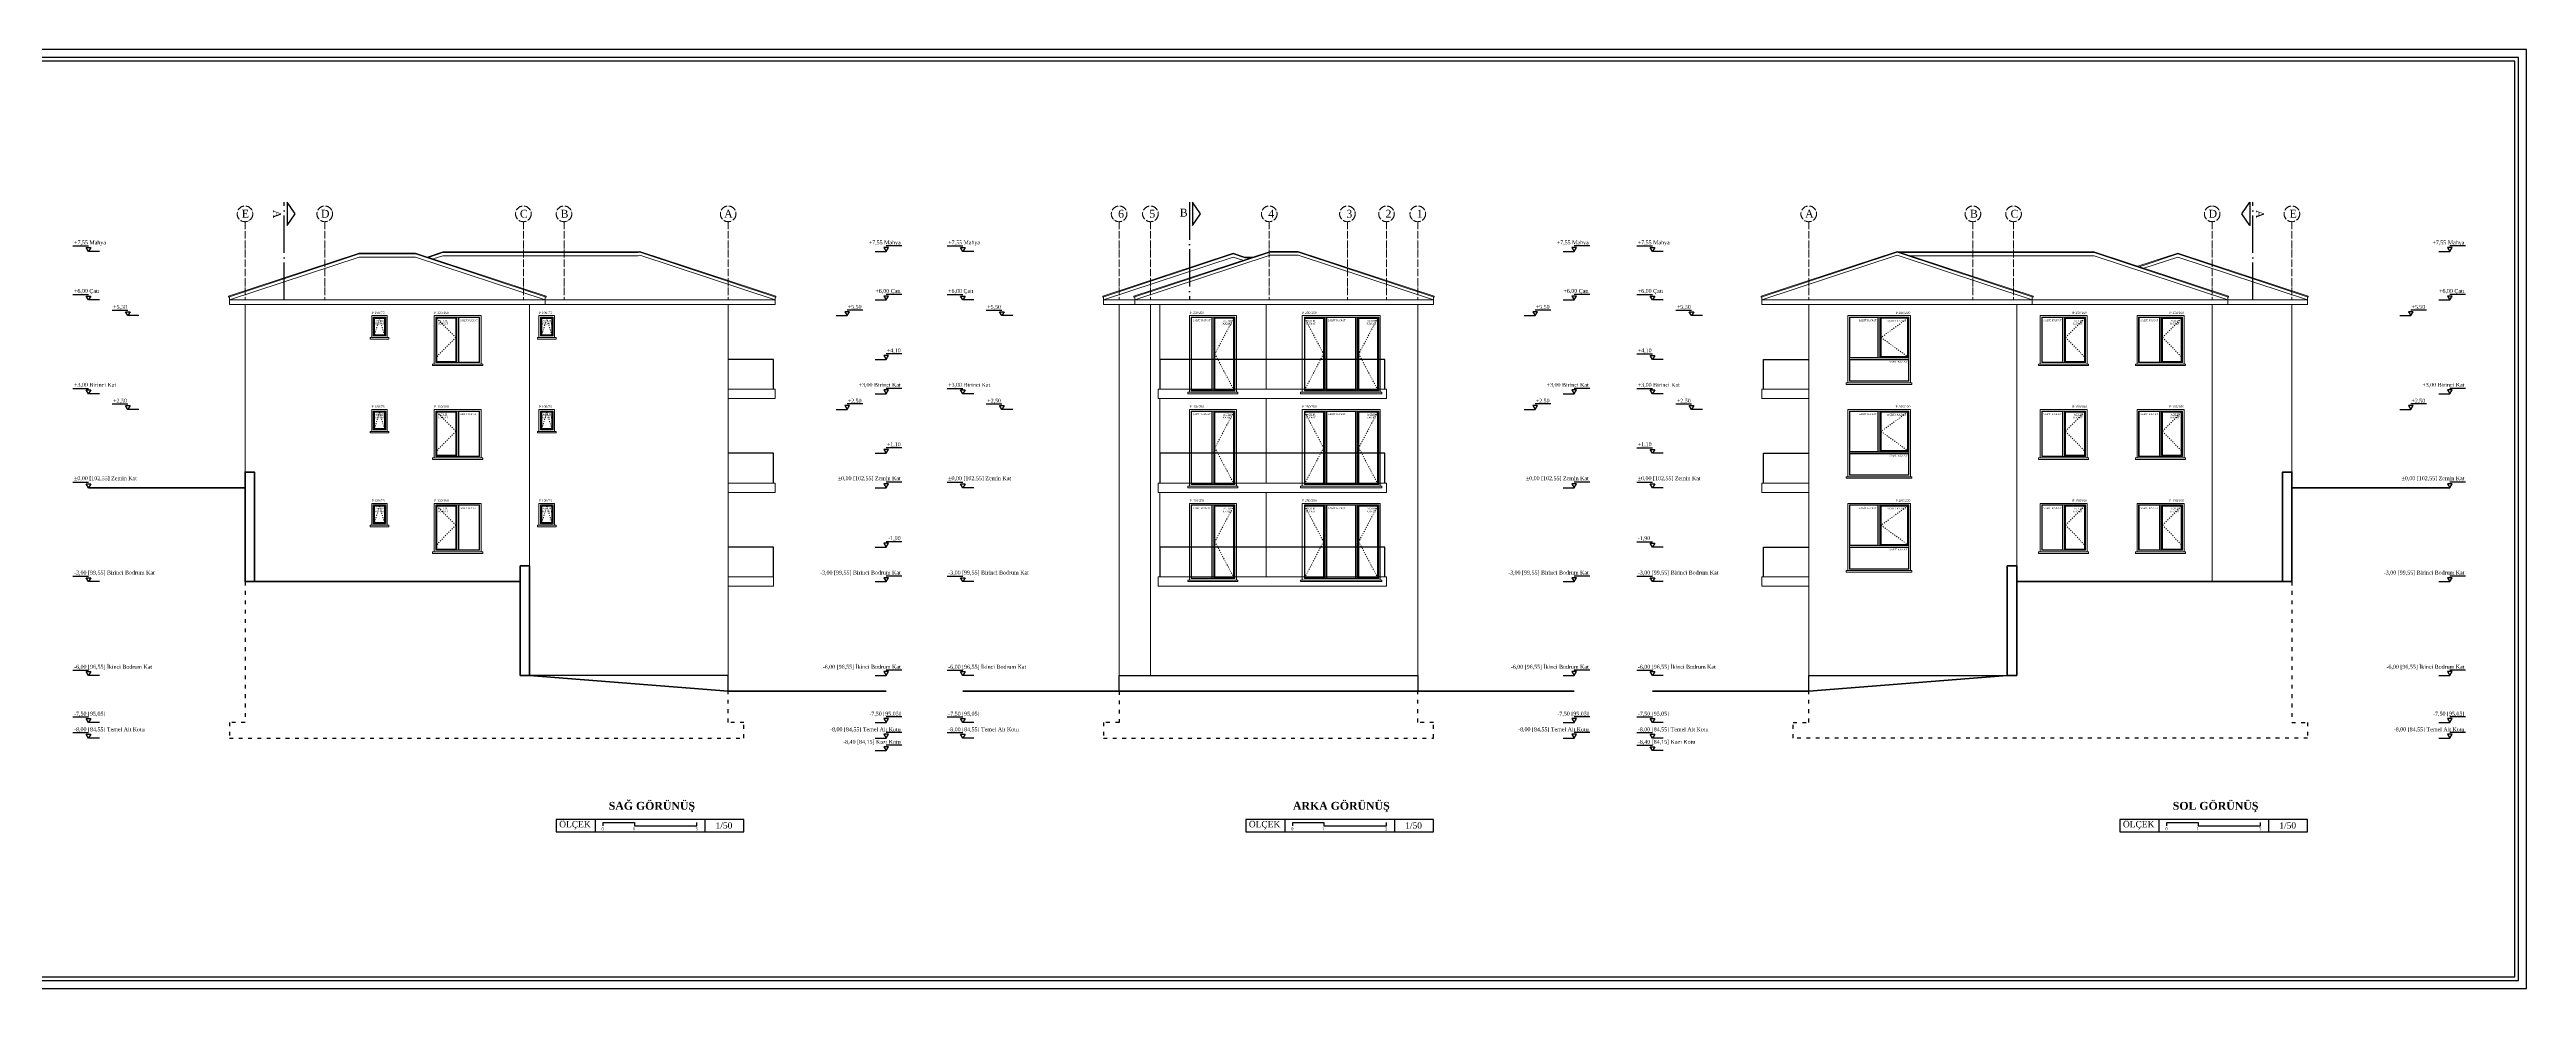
# Model space of a CAD drawing. Header units: metres. Extents: x -5196 to 34307, y 7076 to 19260.
# Drawn here: x 26387 to 34307, y 9174 to 12174 of the extents above; entities that cross this region are included whole.
import ezdxf

# ---------------------------------------------------------------- set-up
doc = ezdxf.new("R2010")
doc.units = ezdxf.units.M
for name, pattern in [('ACAD_ISO03', [30, 12, -18]), ('ACAD_ISO03W100', [30, 12, -18]), ('ACAD_ISO04W100', [30, 24, -3, 0, -3]), ('DUZ', [0])]:
    doc.linetypes.add(name, pattern=pattern)
doc.layers.add('YLZ-AKS', color=7, linetype='ACAD_ISO04W100', lineweight=5, true_color=0x2e2f36)
doc.layers.add('YLZ-GÖRÜNÜŞ -arkada kalanlar-', color=7, linetype='Continuous', lineweight=0, true_color=0xb1b09f)
for name, color, linetype, lineweight in [('YLZ-ALAN HESABI', 41, 'Continuous', 35), ('YLZ-DUVAR', 151, 'Continuous', 20), ('YLZ-PARSEL', 65, 'Continuous', 50), ('YLZ-PENCERE GÖRÜNÜŞ', 137, 'Continuous', 9), ('YLZ-ÇATI', 241, 'Continuous', 13), ('YLZ-ÖLÇÜ', 251, 'Continuous', 5)]:
    doc.layers.add(name, color=color, linetype=linetype, lineweight=lineweight)
for name, color, linetype in [('YLZ-BETON-KESİT', 150, 'Continuous'), ('YLZ-İSTİNAT', 201, 'Continuous'), ('YLZ-Kesit Çizgisi', 10, 'Continuous'), ('YLZ-KOLON KİRİŞ KESİT', 240, 'Continuous'), ('YLZ-KORKULUK', 161, 'DUZ'), ('YLZ-PAFTA', 165, 'Continuous'), ('YLZ-YAZI', 113, 'Continuous')]:
    doc.layers.add(name, color=color, linetype=linetype)
doc.styles.add('ARIAL', font='times.ttf')

# ---------------------------------------------------------------- blocks, each defined once
blk = doc.blocks.new('P 150 3')
at = {"layer": 'YLZ-GÖRÜNÜŞ -arkada kalanlar-'}
for points in [[(501204.9, 4510549), (501144.9, 4510549), (501144.9, 4510686.5), (501204.9, 4510686.5)], [(501214.9, 4510546.5), (501279.9, 4510546.5), (501279.9, 4510689), (501214.9, 4510689)]]:
    blk.add_lwpolyline(points, close=True, dxfattribs=at)
at = {"layer": 'YLZ-GÖRÜNÜŞ -arkada kalanlar-', "linetype": 'ACAD_ISO03W100', "ltscale": 0.25}
blk.add_lwpolyline([(501144.9, 4510686.5), (501204.9, 4510625.3), (501144.9, 4510564)], dxfattribs=at)
at = {"layer": 'YLZ-PENCERE GÖRÜNÜŞ'}
for p, q in [((501208.6, 4510690.3), (501208.6, 4510545.3)), ((501213.6, 4510690.3), (501213.6, 4510545.3))]:
    blk.add_line(p, q, dxfattribs=at)
for points in [[(501136.1, 4510540.3), (501286.1, 4510540.3), (501286.1, 4510695.3), (501136.1, 4510695.3)], [(501141.1, 4510545.3), (501281.1, 4510545.3), (501281.1, 4510690.3), (501141.1, 4510690.3)], [(501206.1, 4510547.8), (501143.6, 4510547.8), (501143.6, 4510687.8), (501206.1, 4510687.8)], [(501131.1, 4510535.3), (501291.1, 4510535.3), (501291.1, 4510540.3), (501131.1, 4510540.3)]]:
    blk.add_lwpolyline(points, close=True, dxfattribs=at)
at = {"layer": 'YLZ-YAZI', "attachment_point": 1, "style": 'ARIAL'}
for s, insert, char_height in [('P 150/160', (501136.1, 4510708.1), 7.5), ('AÇILIR \\PKANAT', (501149.9, 4510681.5), 5.62), ('SABİT KANAT', (501218.6, 4510682.8), 5.625)]:
    blk.add_mtext_dynamic_manual_height_columns(s, width=206.582, gutter_width=7.5, heights=[0], dxfattribs=dict(at, insert=insert, char_height=char_height))
blk = doc.blocks.new('P 50 1')
at = {"layer": 'YLZ-GÖRÜNÜŞ -arkada kalanlar-'}
blk.add_lwpolyline([(23362.5, 8635.6), (23330, 8635.6), (23330, 8688.1), (23362.5, 8688.1)], close=True, dxfattribs=at)
at = {"layer": 'YLZ-GÖRÜNÜŞ -arkada kalanlar-', "linetype": 'ACAD_ISO03W100', "ltscale": 0.25}
blk.add_lwpolyline([(23330, 8635.6), (23346.3, 8688.1), (23362.5, 8635.6)], dxfattribs=at)
at = {"layer": 'YLZ-PENCERE GÖRÜNÜŞ'}
for points in [[(23321.3, 8626.9), (23371.3, 8626.9), (23371.3, 8696.9), (23321.3, 8696.9)], [(23326.3, 8631.9), (23366.3, 8631.9), (23366.3, 8691.9), (23326.3, 8691.9)], [(23363.8, 8634.4), (23328.8, 8634.4), (23328.8, 8689.4), (23363.8, 8689.4)], [(23316.3, 8621.9), (23376.3, 8621.9), (23376.3, 8626.9), (23316.3, 8626.9)]]:
    blk.add_lwpolyline(points, close=True, dxfattribs=at)
at = {"layer": 'YLZ-YAZI', "attachment_point": 1, "style": 'ARIAL'}
for s, insert, char_height in [('P 100/75', (23321.3, 8709.7), 7.5), ('AÇILIR \\PKANAT', (23332.5, 8683.1), 5.62)]:
    blk.add_mtext_dynamic_manual_height_columns(s, width=206.582, gutter_width=7.5, heights=[0], dxfattribs=dict(at, insert=insert, char_height=char_height))
blk = doc.blocks.new('P 150 2')
at = {"layer": 'YLZ-GÖRÜNÜŞ -arkada kalanlar-'}
for points in [[(502863.9, 4511228.5), (502798.9, 4511228.5), (502798.9, 4511461), (502863.9, 4511461)], [(502873.9, 4511231), (502933.9, 4511231), (502933.9, 4511458.5), (502873.9, 4511458.5)]]:
    blk.add_lwpolyline(points, close=True, dxfattribs=at)
at = {"layer": 'YLZ-GÖRÜNÜŞ -arkada kalanlar-', "linetype": 'ACAD_ISO03W100', "ltscale": 0.25}
blk.add_lwpolyline([(502933.9, 4511458.5), (502873.9, 4511344.7), (502933.9, 4511231)], dxfattribs=at)
at = {"layer": 'YLZ-PENCERE GÖRÜNÜŞ'}
for p, q in [((502865.2, 4511462.2), (502865.2, 4511227.2)), ((502870.2, 4511462.2), (502870.2, 4511227.2))]:
    blk.add_line(p, q, dxfattribs=at)
for points in [[(502942.7, 4511222.2), (502792.7, 4511222.2), (502792.7, 4511467.2), (502942.7, 4511467.2)], [(502937.7, 4511227.2), (502797.7, 4511227.2), (502797.7, 4511462.2), (502937.7, 4511462.2)], [(502872.7, 4511229.7), (502935.2, 4511229.7), (502935.2, 4511459.7), (502872.7, 4511459.7)], [(502947.7, 4511217.2), (502787.7, 4511217.2), (502787.7, 4511222.2), (502947.7, 4511222.2)]]:
    blk.add_lwpolyline(points, close=True, dxfattribs=at)
at = {"layer": 'YLZ-YAZI', "style": 'ARIAL'}
for s, insert, char_height, attachment_point in [('P 150/250', (502792.7, 4511480), 7.5, 1), ('SABİT KANAT', (502860.2, 4511454.7), 5.625, 3), ('AÇILIR \\PKANAT', (502928.9, 4511453.5), 5.62, 3)]:
    blk.add_mtext_dynamic_manual_height_columns(s, width=206.582, gutter_width=7.5, heights=[0], dxfattribs=dict(at, insert=insert, char_height=char_height, attachment_point=attachment_point))
blk = doc.blocks.new('P 250 1')
at = {"layer": 'YLZ-GÖRÜNÜŞ -arkada kalanlar-'}
for points in [[(25936.9, 9460.6), (25876.9, 9460.6), (25876.9, 9688.1), (25936.9, 9688.1)], [(26039.4, 9458.1), (25946.9, 9458.1), (25946.9, 9690.6), (26039.4, 9690.6)], [(26049.4, 9460.6), (26109.4, 9460.6), (26109.4, 9688.1), (26049.4, 9688.1)]]:
    blk.add_lwpolyline(points, close=True, dxfattribs=at)
at = {"layer": 'YLZ-GÖRÜNÜŞ -arkada kalanlar-', "linetype": 'ACAD_ISO03W100', "ltscale": 0.25}
for points in [[(25876.9, 9688.1), (25936.9, 9574.4), (25876.9, 9460.6)], [(26109.4, 9688.1), (26049.4, 9574.4), (26109.4, 9460.6)]]:
    blk.add_lwpolyline(points, dxfattribs=at)
at = {"layer": 'YLZ-PENCERE GÖRÜNÜŞ'}
for p, q in [((25940.7, 9691.9), (25940.7, 9456.9)), ((25945.7, 9691.9), (25945.7, 9456.9)), ((26040.7, 9691.9), (26040.7, 9456.9)), ((26045.7, 9691.9), (26045.7, 9456.9))]:
    blk.add_line(p, q, dxfattribs=at)
for points in [[(26118.2, 9451.9), (25868.2, 9451.9), (25868.2, 9696.9), (26118.2, 9696.9)], [(26113.2, 9456.9), (25875.7, 9456.9), (25875.7, 9691.9), (26113.2, 9691.9)], [(25938.2, 9459.4), (25875.7, 9459.4), (25875.7, 9689.4), (25938.2, 9689.4)], [(26048.2, 9459.4), (26110.7, 9459.4), (26110.7, 9689.4), (26048.2, 9689.4)], [(26123.2, 9446.9), (25863.2, 9446.9), (25863.2, 9451.9), (26123.2, 9451.9)]]:
    blk.add_lwpolyline(points, close=True, dxfattribs=at)
at = {"layer": 'YLZ-YAZI', "style": 'ARIAL'}
for s, insert, char_height, attachment_point in [('P 250/250', (25868.2, 9709.7), 7.5, 1), ('AÇILIR \\PKANAT', (25881.9, 9683.1), 5.62, 1), ('SABİT KANAT', (25950.7, 9684.4), 5.625, 1), ('AÇILIR \\PKANAT', (26104.4, 9683.1), 5.62, 3)]:
    blk.add_mtext_dynamic_manual_height_columns(s, width=206.582, gutter_width=7.5, heights=[0], dxfattribs=dict(at, insert=insert, char_height=char_height, attachment_point=attachment_point))
blk = doc.blocks.new('P 200 2')
at = {"layer": 'YLZ-GÖRÜNÜŞ -arkada kalanlar-'}
for points in [[(501621.4, 4510561.5), (501531.4, 4510561.5), (501531.4, 4510689), (501621.4, 4510689)], [(501631.4, 4510564), (501716.4, 4510564), (501716.4, 4510686.5), (501631.4, 4510686.5)], [(501718.9, 4510486.5), (501531.4, 4510486.5), (501531.4, 4510554), (501718.9, 4510554)]]:
    blk.add_lwpolyline(points, close=True, dxfattribs=at)
at = {"layer": 'YLZ-GÖRÜNÜŞ -arkada kalanlar-', "linetype": 'ACAD_ISO03W100', "ltscale": 0.25}
blk.add_lwpolyline([(501716.4, 4510686.5), (501631.4, 4510625.3), (501716.4, 4510564)], dxfattribs=at)
at = {"layer": 'YLZ-PENCERE GÖRÜNÜŞ'}
for p, q in [((501622.6, 4510690.3), (501622.6, 4510560.3)), ((501627.6, 4510690.3), (501627.6, 4510560.3)), ((501530.1, 4510560.3), (501720.1, 4510560.3)), ((501530.1, 4510555.3), (501720.1, 4510555.3))]:
    blk.add_line(p, q, dxfattribs=at)
for points in [[(501725.1, 4510480.3), (501525.1, 4510480.3), (501525.1, 4510695.3), (501725.1, 4510695.3)], [(501720.1, 4510485.3), (501530.1, 4510485.3), (501530.1, 4510690.3), (501720.1, 4510690.3)], [(501630.1, 4510562.8), (501717.6, 4510562.8), (501717.6, 4510687.8), (501630.1, 4510687.8)], [(501730.1, 4510475.3), (501520.1, 4510475.3), (501520.1, 4510480.3), (501730.1, 4510480.3)]]:
    blk.add_lwpolyline(points, close=True, dxfattribs=at)
at = {"layer": 'YLZ-YAZI', "attachment_point": 3, "style": 'ARIAL'}
for s, insert, char_height in [('SABİT KANAT', (501617.6, 4510682.8), 5.625), ('AÇILIR KANAT', (501711.4, 4510681.5), 5.625), ('P 200/220', (501725.1, 4510708.1), 7.5), ('SABİT KANAT', (501715.1, 4510550.3), 5.625)]:
    blk.add_mtext_dynamic_manual_height_columns(s, width=206.582, gutter_width=7.5, heights=[0], dxfattribs=dict(at, insert=insert, char_height=char_height))
blk = doc.blocks.new('P 150 4')
at = {"layer": 'YLZ-GÖRÜNÜŞ -arkada kalanlar-'}
for points in [[(28291.5, 8548.1), (28226.5, 8548.1), (28226.5, 8690.6), (28291.5, 8690.6)], [(28301.5, 8550.6), (28361.5, 8550.6), (28361.5, 8688.1), (28301.5, 8688.1)]]:
    blk.add_lwpolyline(points, close=True, dxfattribs=at)
at = {"layer": 'YLZ-GÖRÜNÜŞ -arkada kalanlar-', "linetype": 'ACAD_ISO03W100', "ltscale": 0.25}
blk.add_lwpolyline([(28361.5, 8688.1), (28301.5, 8626.9), (28361.5, 8565.6)], dxfattribs=at)
at = {"layer": 'YLZ-PENCERE GÖRÜNÜŞ'}
for p, q in [((28292.7, 8691.9), (28292.7, 8546.9)), ((28297.7, 8691.9), (28297.7, 8546.9))]:
    blk.add_line(p, q, dxfattribs=at)
for points in [[(28370.2, 8541.9), (28220.2, 8541.9), (28220.2, 8696.9), (28370.2, 8696.9)], [(28365.2, 8546.9), (28225.2, 8546.9), (28225.2, 8691.9), (28365.2, 8691.9)], [(28300.2, 8549.4), (28362.7, 8549.4), (28362.7, 8689.4), (28300.2, 8689.4)], [(28375.2, 8536.9), (28215.2, 8536.9), (28215.2, 8541.9), (28375.2, 8541.9)]]:
    blk.add_lwpolyline(points, close=True, dxfattribs=at)
at = {"layer": 'YLZ-YAZI', "attachment_point": 3, "style": 'ARIAL'}
for s, insert, char_height in [('SABİT KANAT', (28287.7, 8684.4), 5.625), ('P 150/160', (28370.2, 8709.7), 7.5), ('AÇILIR \\PKANAT', (28356.5, 8683.1), 5.62)]:
    blk.add_mtext_dynamic_manual_height_columns(s, width=206.582, gutter_width=7.5, heights=[0], dxfattribs=dict(at, insert=insert, char_height=char_height))
blk = doc.blocks.new('Kot 3')
at = {"layer": 'YLZ-YAZI'}
for p, q in [((24257.1, 14546.3), (24307.1, 14546.3)), ((26312.1, 14546.3), (26262.1, 14546.3)), ((24257.1, 14391.3), (24307.1, 14391.3)), ((24382.1, 14341.3), (24432.1, 14341.3)), ((26187.1, 14341.3), (26137.1, 14341.3)), ((26312.1, 14391.3), (26262.1, 14391.3)), ((24257.1, 14091.3), (24307.1, 14091.3)), ((24382.1, 14041.3), (24432.1, 14041.3)), ((26187.1, 14041.3), (26137.1, 14041.3)), ((26312.1, 14091.3), (26262.1, 14091.3)), ((24257.1, 13791.3), (24307.1, 13791.3)), ((26312.1, 13791.3), (26262.1, 13791.3)), ((24257.1, 13491.3), (24307.1, 13491.3)), ((26312.1, 13491.3), (26262.1, 13491.3)), ((24257.1, 13191.3), (24307.1, 13191.3)), ((26312.1, 13191.3), (26262.1, 13191.3)), ((24257.1, 13041.3), (24307.1, 13041.3)), ((24257.1, 12991.3), (24307.1, 12991.3)), ((26312.1, 13041.3), (26262.1, 13041.3)), ((26312.1, 12991.3), (26262.1, 12991.3))]:
    blk.add_line(p, q, dxfattribs=at)
for points in [[(24342.1, 14528.8), (24307.1, 14528.8), (24299.6, 14541.3), (24314.6, 14541.3), (24307.1, 14528.8)], [(26227.1, 14528.8), (26262.1, 14528.8), (26269.6, 14541.3), (26254.6, 14541.3), (26262.1, 14528.8)], [(24342.1, 14373.8), (24307.1, 14373.8), (24299.6, 14386.3), (24314.6, 14386.3), (24307.1, 14373.8)], [(24467.1, 14323.8), (24432.1, 14323.8), (24424.6, 14336.3), (24439.6, 14336.3), (24432.1, 14323.8)], [(26102.1, 14323.8), (26137.1, 14323.8), (26144.6, 14336.3), (26129.6, 14336.3), (26137.1, 14323.8)], [(26227.1, 14373.8), (26262.1, 14373.8), (26269.6, 14386.3), (26254.6, 14386.3), (26262.1, 14373.8)], [(24342.1, 14073.8), (24307.1, 14073.8), (24299.6, 14086.3), (24314.6, 14086.3), (24307.1, 14073.8)], [(24467.1, 14023.8), (24432.1, 14023.8), (24424.6, 14036.3), (24439.6, 14036.3), (24432.1, 14023.8)], [(26102.1, 14023.8), (26137.1, 14023.8), (26144.6, 14036.3), (26129.6, 14036.3), (26137.1, 14023.8)], [(26227.1, 14073.8), (26262.1, 14073.8), (26269.6, 14086.3), (26254.6, 14086.3), (26262.1, 14073.8)], [(24342.1, 13773.8), (24307.1, 13773.8), (24299.6, 13786.3), (24314.6, 13786.3), (24307.1, 13773.8)], [(26227.1, 13773.8), (26262.1, 13773.8), (26269.6, 13786.3), (26254.6, 13786.3), (26262.1, 13773.8)], [(24342.1, 13473.8), (24307.1, 13473.8), (24299.6, 13486.3), (24314.6, 13486.3), (24307.1, 13473.8)], [(26227.1, 13473.8), (26262.1, 13473.8), (26269.6, 13486.3), (26254.6, 13486.3), (26262.1, 13473.8)], [(24342.1, 13173.8), (24307.1, 13173.8), (24299.6, 13186.3), (24314.6, 13186.3), (24307.1, 13173.8)], [(26227.1, 13173.8), (26262.1, 13173.8), (26269.6, 13186.3), (26254.6, 13186.3), (26262.1, 13173.8)], [(24342.1, 13023.8), (24307.1, 13023.8), (24299.6, 13036.3), (24314.6, 13036.3), (24307.1, 13023.8)], [(26227.1, 13023.8), (26262.1, 13023.8), (26269.6, 13036.3), (26254.6, 13036.3), (26262.1, 13023.8)], [(24342.1, 12973.8), (24307.1, 12973.8), (24299.6, 12986.3), (24314.6, 12986.3), (24307.1, 12973.8)], [(26227.1, 12973.8), (26262.1, 12973.8), (26269.6, 12986.3), (26254.6, 12986.3), (26262.1, 12973.8)]]:
    blk.add_lwpolyline(points, dxfattribs=at)
at = {"layer": 'YLZ-YAZI', "char_height": 12.5, "style": 'ARIAL'}
for s, width, heights, insert, attachment_point in [('+7,55 Mahya', 358.477, [93.8], (24260.6, 14563.8), 1), ('+7,55 Mahya', 358.477, [93.8], (26308.6, 14563.8), 3), ('+6,00 Çatı', 358.477, [93.8], (24260.6, 14408.8), 1), ('+5,50', 344.303, [0], (24385.6, 14357.9), 1), ('+5,50', 344.303, [0], (26183.6, 14357.9), 3), ('+6,00 Çatı', 358.477, [93.8], (26308.6, 14408.8), 3), ('+3,00 Birinci Kat', 358.477, [93.8], (24260.6, 14108.8), 1), ('+3,00 Birinci Kat', 358.477, [93.8], (26308.6, 14108.8), 3), ('+2,50', 344.303, [0], (24385.6, 14057.9), 1), ('+2,50', 344.303, [0], (26183.6, 14057.9), 3), ('±0,00 [102,55] Zemin Kat', 344.303, [0], (24260.6, 13810.3), 1), ('±0,00 [102,55] Zemin Kat', 344.303, [0], (26308.6, 13810.3), 3), ('-3,00 [99,55] Birinci Bodrum Kat', 358.477, [93.8], (24260.6, 13508.8), 1), ('-3,00 [99,55] Birinci Bodrum Kat', 358.477, [93.8], (26308.6, 13508.8), 3), ('-6,00 [96,55] İkinci Bodrum Kat', 344.303, [0], (24260.6, 13207.9), 1), ('-6,00 [96,55] İkinci Bodrum Kat', 344.303, [0], (26308.6, 13207.9), 3), ('-7,50 [95,05]', 344.303, [0], (24260.6, 13057.9), 1), ('-8,00 [84,55] Temel Alt Kotu', 344.303, [0], (24260.6, 13007.9), 1), ('-8,00 [84,55] Temel Alt Kotu', 344.303, [0], (26308.6, 13007.9), 3), ('-7,50 [95,05]', 344.303, [0], (26308.6, 13057.9), 3)]:
    blk.add_mtext_dynamic_manual_height_columns(s, width=width, gutter_width=12.5, heights=heights, dxfattribs=dict(at, insert=insert, attachment_point=attachment_point))
blk = doc.blocks.new('Kot 4')
at = {"layer": 'YLZ-YAZI'}
for p, q in [((26462.1, 14546.3), (26512.1, 14546.3)), ((29112.1, 14546.3), (29062.1, 14546.3)), ((26462.1, 14391.3), (26512.1, 14391.3)), ((26587.1, 14341.3), (26637.1, 14341.3)), ((28987.1, 14341.3), (28937.1, 14341.3)), ((29112.1, 14391.3), (29062.1, 14391.3)), ((29112.1, 14201.3), (29062.1, 14201.3)), ((26462.1, 14091.3), (26512.1, 14091.3)), ((26587.1, 14041.3), (26637.1, 14041.3)), ((28987.1, 14041.3), (28937.1, 14041.3)), ((29112.1, 14091.3), (29062.1, 14091.3)), ((29112.1, 13901.3), (29062.1, 13901.3)), ((26462.1, 13791.3), (26512.1, 13791.3)), ((29112.1, 13791.3), (29062.1, 13791.3)), ((29112.1, 13601.3), (29062.1, 13601.3)), ((26462.1, 13491.3), (26512.1, 13491.3)), ((29112.1, 13491.3), (29062.1, 13491.3)), ((26462.1, 13191.3), (26512.1, 13191.3)), ((29112.1, 13191.3), (29062.1, 13191.3)), ((26462.1, 13041.3), (26512.1, 13041.3)), ((26462.1, 12991.3), (26512.1, 12991.3)), ((29112.1, 13041.3), (29062.1, 13041.3)), ((29112.1, 12991.3), (29062.1, 12991.3)), ((29112.1, 12951.3), (29062.1, 12951.3))]:
    blk.add_line(p, q, dxfattribs=at)
for points in [[(26547.1, 14528.8), (26512.1, 14528.8), (26504.6, 14541.3), (26519.6, 14541.3), (26512.1, 14528.8)], [(29027.1, 14528.8), (29062.1, 14528.8), (29069.6, 14541.3), (29054.6, 14541.3), (29062.1, 14528.8)], [(26547.1, 14373.8), (26512.1, 14373.8), (26504.6, 14386.3), (26519.6, 14386.3), (26512.1, 14373.8)], [(26672.1, 14323.8), (26637.1, 14323.8), (26629.6, 14336.3), (26644.6, 14336.3), (26637.1, 14323.8)], [(28902.1, 14323.8), (28937.1, 14323.8), (28944.6, 14336.3), (28929.6, 14336.3), (28937.1, 14323.8)], [(29027.1, 14373.8), (29062.1, 14373.8), (29069.6, 14386.3), (29054.6, 14386.3), (29062.1, 14373.8)], [(29027.1, 14183.8), (29062.1, 14183.8), (29069.6, 14196.3), (29054.6, 14196.3), (29062.1, 14183.8)], [(26547.1, 14073.8), (26512.1, 14073.8), (26504.6, 14086.3), (26519.6, 14086.3), (26512.1, 14073.8)], [(26672.1, 14023.8), (26637.1, 14023.8), (26629.6, 14036.3), (26644.6, 14036.3), (26637.1, 14023.8)], [(28902.1, 14023.8), (28937.1, 14023.8), (28944.6, 14036.3), (28929.6, 14036.3), (28937.1, 14023.8)], [(29027.1, 14073.8), (29062.1, 14073.8), (29069.6, 14086.3), (29054.6, 14086.3), (29062.1, 14073.8)], [(29027.1, 13883.8), (29062.1, 13883.8), (29069.6, 13896.3), (29054.6, 13896.3), (29062.1, 13883.8)], [(26547.1, 13773.8), (26512.1, 13773.8), (26504.6, 13786.3), (26519.6, 13786.3), (26512.1, 13773.8)], [(29027.1, 13773.8), (29062.1, 13773.8), (29069.6, 13786.3), (29054.6, 13786.3), (29062.1, 13773.8)], [(29027.1, 13583.8), (29062.1, 13583.8), (29069.6, 13596.3), (29054.6, 13596.3), (29062.1, 13583.8)], [(26547.1, 13473.8), (26512.1, 13473.8), (26504.6, 13486.3), (26519.6, 13486.3), (26512.1, 13473.8)], [(29027.1, 13473.8), (29062.1, 13473.8), (29069.6, 13486.3), (29054.6, 13486.3), (29062.1, 13473.8)], [(26547.1, 13173.8), (26512.1, 13173.8), (26504.6, 13186.3), (26519.6, 13186.3), (26512.1, 13173.8)], [(29027.1, 13173.8), (29062.1, 13173.8), (29069.6, 13186.3), (29054.6, 13186.3), (29062.1, 13173.8)], [(26547.1, 13023.8), (26512.1, 13023.8), (26504.6, 13036.3), (26519.6, 13036.3), (26512.1, 13023.8)], [(29027.1, 13023.8), (29062.1, 13023.8), (29069.6, 13036.3), (29054.6, 13036.3), (29062.1, 13023.8)], [(26547.1, 12973.8), (26512.1, 12973.8), (26504.6, 12986.3), (26519.6, 12986.3), (26512.1, 12973.8)], [(29027.1, 12973.8), (29062.1, 12973.8), (29069.6, 12986.3), (29054.6, 12986.3), (29062.1, 12973.8)], [(29027.1, 12933.8), (29062.1, 12933.8), (29069.6, 12946.3), (29054.6, 12946.3), (29062.1, 12933.8)]]:
    blk.add_lwpolyline(points, dxfattribs=at)
at = {"layer": 'YLZ-YAZI', "char_height": 12.5, "style": 'ARIAL'}
for s, width, heights, insert, attachment_point in [('+7,55 Mahya', 358.477, [93.8], (26465.6, 14563.8), 1), ('+7,55 Mahya', 358.477, [93.8], (29108.6, 14563.8), 3), ('+6,00 Çatı', 358.477, [93.8], (26465.6, 14408.8), 1), ('+5,50', 344.303, [0], (26590.6, 14357.9), 1), ('+5,50', 344.303, [0], (28983.6, 14357.9), 3), ('+6,00 Çatı', 358.477, [93.8], (29108.6, 14408.8), 3), ('+4,10', 358.477, [93.8], (29108.6, 14218.8), 3), ('+3,00 Birinci Kat', 358.477, [93.8], (26465.6, 14108.8), 1), ('+3,00 Birinci Kat', 358.477, [93.8], (29108.6, 14108.8), 3), ('+2,50', 344.303, [0], (26590.6, 14057.9), 1), ('+2,50', 344.303, [0], (28983.6, 14057.9), 3), ('+1,10', 358.477, [93.8], (29108.6, 13918.8), 3), ('±0,00 [102,55] Zemin Kat', 344.303, [0], (26465.6, 13810.3), 1), ('±0,00 [102,55] Zemin Kat', 344.303, [0], (29108.6, 13810.3), 3), ('-1,90', 358.477, [93.8], (29108.6, 13618.8), 3), ('-3,00 [99,55] Birinci Bodrum Kat', 358.477, [93.8], (26465.6, 13508.8), 1), ('-3,00 [99,55] Birinci Bodrum Kat', 358.477, [93.8], (29108.6, 13508.8), 3), ('-6,00 [96,55] İkinci Bodrum Kat', 344.303, [0], (26465.6, 13207.9), 1), ('-6,00 [96,55] İkinci Bodrum Kat', 344.303, [0], (29108.6, 13207.9), 3), ('-7,50 [95,05]', 344.303, [0], (26465.6, 13057.9), 1), ('-8,00 [84,55] Temel Alt Kotu', 344.303, [0], (26465.6, 13007.9), 1), ('-8,00 [84,55] Temel Alt Kotu', 344.303, [0], (29108.6, 13007.9), 3), ('-7,50 [95,05]', 344.303, [0], (29108.6, 13057.9), 3), ('-8,40 [84,15] Kazı Kotu', 344.303, [0], (29108.6, 12967.9), 3)]:
    blk.add_mtext_dynamic_manual_height_columns(s, width=width, gutter_width=12.5, heights=heights, dxfattribs=dict(at, insert=insert, attachment_point=attachment_point))
blk = doc.blocks.new('Kot 5')
at = {"layer": 'YLZ-YAZI'}
for p, q in [((31462.1, 14546.3), (31512.1, 14546.3)), ((34112.1, 14546.3), (34062.1, 14546.3)), ((31462.1, 14391.3), (31512.1, 14391.3)), ((31587.1, 14341.3), (31637.1, 14341.3)), ((33987.1, 14341.3), (33937.1, 14341.3)), ((34112.1, 14391.3), (34062.1, 14391.3)), ((31462.1, 14201.3), (31512.1, 14201.3)), ((31462.1, 14091.3), (31512.1, 14091.3)), ((31587.1, 14041.3), (31637.1, 14041.3)), ((33987.1, 14041.3), (33937.1, 14041.3)), ((34112.1, 14091.3), (34062.1, 14091.3)), ((31462.1, 13901.3), (31512.1, 13901.3)), ((31462.1, 13791.3), (31512.1, 13791.3)), ((34112.1, 13791.3), (34062.1, 13791.3)), ((31462.1, 13601.3), (31512.1, 13601.3)), ((31462.1, 13491.3), (31512.1, 13491.3)), ((34112.1, 13491.3), (34062.1, 13491.3)), ((31462.1, 13191.3), (31512.1, 13191.3)), ((34112.1, 13191.3), (34062.1, 13191.3)), ((31462.1, 13041.3), (31512.1, 13041.3)), ((31462.1, 12991.3), (31512.1, 12991.3)), ((34112.1, 13041.3), (34062.1, 13041.3)), ((34112.1, 12991.3), (34062.1, 12991.3)), ((31462.1, 12951.3), (31512.1, 12951.3))]:
    blk.add_line(p, q, dxfattribs=at)
for points in [[(31547.1, 14528.8), (31512.1, 14528.8), (31504.6, 14541.3), (31519.6, 14541.3), (31512.1, 14528.8)], [(34027.1, 14528.8), (34062.1, 14528.8), (34069.6, 14541.3), (34054.6, 14541.3), (34062.1, 14528.8)], [(31547.1, 14373.8), (31512.1, 14373.8), (31504.6, 14386.3), (31519.6, 14386.3), (31512.1, 14373.8)], [(31672.1, 14323.8), (31637.1, 14323.8), (31629.6, 14336.3), (31644.6, 14336.3), (31637.1, 14323.8)], [(33902.1, 14323.8), (33937.1, 14323.8), (33944.6, 14336.3), (33929.6, 14336.3), (33937.1, 14323.8)], [(34027.1, 14373.8), (34062.1, 14373.8), (34069.6, 14386.3), (34054.6, 14386.3), (34062.1, 14373.8)], [(31547.1, 14183.8), (31512.1, 14183.8), (31504.6, 14196.3), (31519.6, 14196.3), (31512.1, 14183.8)], [(31547.1, 14073.8), (31512.1, 14073.8), (31504.6, 14086.3), (31519.6, 14086.3), (31512.1, 14073.8)], [(31672.1, 14023.8), (31637.1, 14023.8), (31629.6, 14036.3), (31644.6, 14036.3), (31637.1, 14023.8)], [(33902.1, 14023.8), (33937.1, 14023.8), (33944.6, 14036.3), (33929.6, 14036.3), (33937.1, 14023.8)], [(34027.1, 14073.8), (34062.1, 14073.8), (34069.6, 14086.3), (34054.6, 14086.3), (34062.1, 14073.8)], [(31547.1, 13883.8), (31512.1, 13883.8), (31504.6, 13896.3), (31519.6, 13896.3), (31512.1, 13883.8)], [(31547.1, 13773.8), (31512.1, 13773.8), (31504.6, 13786.3), (31519.6, 13786.3), (31512.1, 13773.8)], [(34027.1, 13773.8), (34062.1, 13773.8), (34069.6, 13786.3), (34054.6, 13786.3), (34062.1, 13773.8)], [(31547.1, 13583.8), (31512.1, 13583.8), (31504.6, 13596.3), (31519.6, 13596.3), (31512.1, 13583.8)], [(31547.1, 13473.8), (31512.1, 13473.8), (31504.6, 13486.3), (31519.6, 13486.3), (31512.1, 13473.8)], [(34027.1, 13473.8), (34062.1, 13473.8), (34069.6, 13486.3), (34054.6, 13486.3), (34062.1, 13473.8)], [(31547.1, 13173.8), (31512.1, 13173.8), (31504.6, 13186.3), (31519.6, 13186.3), (31512.1, 13173.8)], [(34027.1, 13173.8), (34062.1, 13173.8), (34069.6, 13186.3), (34054.6, 13186.3), (34062.1, 13173.8)], [(31547.1, 13023.8), (31512.1, 13023.8), (31504.6, 13036.3), (31519.6, 13036.3), (31512.1, 13023.8)], [(34027.1, 13023.8), (34062.1, 13023.8), (34069.6, 13036.3), (34054.6, 13036.3), (34062.1, 13023.8)], [(31547.1, 12973.8), (31512.1, 12973.8), (31504.6, 12986.3), (31519.6, 12986.3), (31512.1, 12973.8)], [(31547.1, 12933.8), (31512.1, 12933.8), (31504.6, 12946.3), (31519.6, 12946.3), (31512.1, 12933.8)], [(34027.1, 12973.8), (34062.1, 12973.8), (34069.6, 12986.3), (34054.6, 12986.3), (34062.1, 12973.8)]]:
    blk.add_lwpolyline(points, dxfattribs=at)
at = {"layer": 'YLZ-YAZI', "char_height": 12.5, "style": 'ARIAL'}
for s, width, heights, insert, attachment_point in [('+7,55 Mahya', 358.477, [93.8], (31465.6, 14563.8), 1), ('+7,55 Mahya', 358.477, [93.8], (34108.6, 14563.8), 3), ('+6,00 Çatı', 358.477, [93.8], (31465.6, 14408.8), 1), ('+5,50', 344.303, [0], (31590.6, 14357.9), 1), ('+5,50', 344.303, [0], (33983.6, 14357.9), 3), ('+6,00 Çatı', 358.477, [93.8], (34108.6, 14408.8), 3), ('+4,10', 358.477, [93.8], (31465.6, 14218.8), 1), ('+3,00 Birinci Kat', 358.477, [93.8], (31465.6, 14108.8), 1), ('+3,00 Birinci Kat', 358.477, [93.8], (34108.6, 14108.8), 3), ('+2,50', 344.303, [0], (31590.6, 14057.9), 1), ('+2,50', 344.303, [0], (33983.6, 14057.9), 3), ('+1,10', 358.477, [93.8], (31465.6, 13918.8), 1), ('±0,00 [102,55] Zemin Kat', 344.303, [0], (31465.6, 13810.3), 1), ('±0,00 [102,55] Zemin Kat', 344.303, [0], (34108.6, 13810.3), 3), ('-1,90', 358.477, [93.8], (31465.6, 13618.8), 1), ('-3,00 [99,55] Birinci Bodrum Kat', 358.477, [93.8], (31465.6, 13508.8), 1), ('-3,00 [99,55] Birinci Bodrum Kat', 358.477, [93.8], (34108.6, 13508.8), 3), ('-6,00 [96,55] İkinci Bodrum Kat', 344.303, [0], (31465.6, 13207.9), 1), ('-6,00 [96,55] İkinci Bodrum Kat', 344.303, [0], (34108.6, 13207.9), 3), ('-7,50 [95,05]', 344.303, [0], (31465.6, 13057.9), 1), ('-8,00 [84,55] Temel Alt Kotu', 344.303, [0], (31465.6, 13007.9), 1), ('-8,00 [84,55] Temel Alt Kotu', 344.303, [0], (34108.6, 13007.9), 3), ('-7,50 [95,05]', 344.303, [0], (34108.6, 13057.9), 3), ('-8,40 [84,15] Kazı Kotu', 344.303, [0], (31465.6, 12967.9), 1)]:
    blk.add_mtext_dynamic_manual_height_columns(s, width=width, gutter_width=12.5, heights=heights, dxfattribs=dict(at, insert=insert, attachment_point=attachment_point))

msp = doc.modelspace()

# ---------------------------------------------------------------- linework, layer by layer
at = {"layer": 'YLZ-AKS'}
for p, q in [((27012.1, 11623.82), (27012.1, 11373.82)), ((27267.1, 11623.82), (27267.1, 11373.82)), ((27902.1, 11623.82), (27902.1, 11373.82)), ((28032.1, 11623.82), (28032.1, 11373.82)), ((28557.1, 11623.82), (28557.1, 11373.82)), ((29807.1, 11623.82), (29807.1, 11373.82)), ((29907.1, 11623.82), (29907.1, 11373.82)), ((30287.1, 11623.82), (30287.1, 11373.82)), ((30537.1, 11623.82), (30537.1, 11373.82)), ((30662.1, 11623.82), (30662.1, 11373.82)), ((30762.1, 11623.82), (30762.1, 11373.82)), ((32012.1, 11623.82), (32012.1, 11373.82)), ((32537.1, 11623.82), (32537.1, 11373.82)), ((32667.1, 11623.82), (32667.1, 11373.82)), ((33302.1, 11623.82), (33302.1, 11373.82)), ((33557.1, 11623.82), (33557.1, 11373.82))]:
    msp.add_line(p, q, dxfattribs=at)
for centre in [(27012.1, 11648.82), (27267.1, 11648.82), (27902.1, 11648.82), (28032.1, 11648.82), (28557.1, 11648.82), (29807.1, 11648.82), (29907.1, 11648.82), (30287.1, 11648.82), (30537.1, 11648.82), (30662.1, 11648.82), (30762.1, 11648.82), (32012.1, 11648.82), (32537.1, 11648.82), (32667.1, 11648.82), (33302.1, 11648.82), (33557.1, 11648.82)]:
    msp.add_circle(centre, 25, dxfattribs=at)
at = {"layer": 'YLZ-BETON-KESİT'}
for points in [[(28557.1, 10123.82), (28557.1, 10173.82), (27902.1, 10173.82)], [(29807.1, 10123.82), (29807.1, 10173.82), (30762.1, 10173.82), (30762.1, 10123.82)], [(32012.1, 10123.82), (32012.1, 10173.82), (32647.1, 10173.82)]]:
    msp.add_lwpolyline(points, dxfattribs=at)
at = {"layer": 'YLZ-DUVAR'}
for p, q in [((27012.1, 11358.82), (27012.1, 10773.82)), ((27922.1, 11358.82), (27922.1, 10173.82)), ((28557.1, 10173.82), (28557.1, 11358.82)), ((29807.1, 11358.82), (29807.1, 10173.82)), ((29907.1, 11358.82), (29907.1, 10173.82)), ((29937.1, 11358.82), (29937.1, 11088.82)), ((30277.1, 11358.82), (30277.1, 11088.82)), ((30762.1, 11358.82), (30762.1, 10173.82)), ((32012.1, 11358.82), (32012.1, 10173.82)), ((32677.1, 11358.82), (32677.1, 10173.82)), ((33302.1, 11358.82), (33302.1, 10473.82)), ((33557.1, 11358.82), (33557.1, 10773.82)), ((29937.1, 11058.82), (29937.1, 10788.82)), ((30277.1, 11058.82), (30277.1, 10788.82)), ((29937.1, 10758.82), (29937.1, 10488.82)), ((30277.1, 10758.82), (30277.1, 10488.82))]:
    msp.add_line(p, q, dxfattribs=at)
for points in [[(26962.1, 11358.82), (27972.1, 11358.82), (27972.1, 11373.82), (26962.1, 11373.82)], [(27972.1, 11358.82), (28707.1, 11358.82), (28707.1, 11373.82), (27972.1, 11373.82)], [(30812.1, 11373.82), (29857.1, 11373.82), (29857.1, 11358.82), (30812.1, 11358.82)], [(32727.1, 11358.82), (31862.1, 11358.82), (31862.1, 11373.82), (32727.1, 11373.82)], [(29932.1, 11058.82), (30662.1, 11058.82), (30662.1, 11088.82), (29932.1, 11088.82)], [(29932.1, 10758.82), (30662.1, 10758.82), (30662.1, 10788.82), (29932.1, 10788.82)], [(29932.1, 10458.82), (30662.1, 10458.82), (30662.1, 10488.82), (29932.1, 10488.82)]]:
    msp.add_lwpolyline(points, close=True, dxfattribs=at)
for points in [[(29857.1, 11373.82), (29757.1, 11373.82), (29757.1, 11358.82), (29857.1, 11358.82)], [(32727.1, 11373.82), (33352.1, 11373.82), (33352.1, 11358.82), (32727.1, 11358.82)], [(33352.1, 11373.82), (33607.1, 11373.82), (33607.1, 11358.82), (33352.1, 11358.82)], [(28557.1, 11058.82), (28707.1, 11058.82), (28707.1, 11088.82), (28557.1, 11088.82)], [(32012.1, 11058.82), (31862.1, 11058.82), (31862.1, 11088.82), (32012.1, 11088.82)], [(28557.1, 10758.82), (28707.1, 10758.82), (28707.1, 10788.82), (28557.1, 10788.82)], [(32012.1, 10758.82), (31862.1, 10758.82), (31862.1, 10788.82), (32012.1, 10788.82)], [(28557.1, 10458.82), (28702.1, 10458.82), (28702.1, 10488.82), (28557.1, 10488.82)], [(32012.1, 10458.82), (31862.1, 10458.82), (31862.1, 10488.82), (32012.1, 10488.82)]]:
    msp.add_lwpolyline(points, dxfattribs=at)
at = {"layer": 'YLZ-İSTİNAT', "lineweight": 50}
for points in [[(27012.1, 10473.82), (27042.1, 10473.82), (27042.1, 10823.82), (27012.1, 10823.82)], [(33557.1, 10473.82), (33527.1, 10473.82), (33527.1, 10823.82), (33557.1, 10823.82)], [(27892.1, 10173.82), (27922.1, 10173.82), (27922.1, 10523.82), (27892.1, 10523.82)], [(32677.1, 10173.82), (32647.1, 10173.82), (32647.1, 10523.82), (32677.1, 10523.82)]]:
    msp.add_lwpolyline(points, close=True, dxfattribs=at)
at = {"layer": 'YLZ-Kesit Çizgisi', "linetype": 'ACAD_ISO04W100', "ltscale": 5}
for p, q in [((27137.1, 11373.82), (27137.1, 11686.32)), ((30032.1, 11686.32), (30032.1, 11373.82)), ((33432.1, 11373.82), (33432.1, 11686.32))]:
    msp.add_line(p, q, dxfattribs=at)
for points in [[(27147.1, 11611.32), (27172.1, 11648.82), (27147.1, 11686.32), (27147.1, 11611.32)], [(30042.1, 11611.32), (30067.1, 11648.82), (30042.1, 11686.32), (30042.1, 11611.32)], [(33422.1, 11611.32), (33397.1, 11648.82), (33422.1, 11686.32), (33422.1, 11611.32)]]:
    msp.add_lwpolyline(points, dxfattribs=at)
at = {"layer": 'YLZ-KOLON KİRİŞ KESİT', "linetype": 'ACAD_ISO03'}
for points in [[(27012.1, 10773.82), (27012.1, 10023.82), (26962.1, 10023.82), (26962.1, 9973.82), (28607.1, 9973.82), (28607.1, 10023.82), (28557.1, 10023.82), (28557.1, 10123.82)], [(33557.1, 10773.82), (33557.1, 10023.82), (33607.1, 10023.82), (33607.1, 9973.82), (31962.1, 9973.82), (31962.1, 10023.82), (32012.1, 10023.82), (32012.1, 10123.82)], [(29807.1, 10123.82), (29807.1, 10023.82), (29757.1, 10023.82), (29757.1, 9973.82), (30812.1, 9973.82), (30812.1, 10023.82), (30762.1, 10023.82), (30762.1, 10123.82)]]:
    msp.add_lwpolyline(points, dxfattribs=at)
at = {"layer": 'YLZ-KORKULUK'}
for points in [[(28702.1, 11088.82), (28702.1, 11183.82), (28557.1, 11183.82)], [(30657.1, 11088.82), (30657.1, 11183.82), (29937.1, 11183.82), (29937.1, 11088.82)], [(31867.1, 11088.82), (31867.1, 11183.82), (32012.1, 11183.82)], [(28702.1, 10788.82), (28702.1, 10883.82), (28557.1, 10883.82)], [(30657.1, 10788.82), (30657.1, 10883.82), (29937.1, 10883.82), (29937.1, 10788.82)], [(31867.1, 10788.82), (31867.1, 10883.82), (32012.1, 10883.82)], [(28702.1, 10488.82), (28702.1, 10583.82), (28557.1, 10583.82)], [(30657.1, 10488.82), (30657.1, 10583.82), (29937.1, 10583.82), (29937.1, 10488.82)], [(31867.1, 10488.82), (31867.1, 10583.82), (32012.1, 10583.82)]]:
    msp.add_lwpolyline(points, dxfattribs=at)
at = {"layer": 'YLZ-PAFTA'}
for p, q in [((28132.1, 9713.82), (28132.1, 9673.82)), ((28482.1, 9713.82), (28482.1, 9673.82)), ((30337.1, 9713.82), (30337.1, 9673.82)), ((30687.1, 9713.82), (30687.1, 9673.82)), ((33132.1, 9713.82), (33132.1, 9673.82)), ((33482.1, 9713.82), (33482.1, 9673.82))]:
    msp.add_line(p, q, dxfattribs=at)
for points in [[(18557.1, 9173.82), (34307.1, 9173.82), (34307.1, 12173.82), (18557.1, 12173.82)], [(18582.1, 9198.82), (34282.1, 9198.82), (34282.1, 12148.82), (18582.1, 12148.82)], [(18594.6, 9211.32), (34269.6, 9211.32), (34269.6, 12136.32), (18594.6, 12136.32)], [(28007.1, 9713.82), (28007.1, 9673.82), (28607.1, 9673.82), (28607.1, 9713.82)], [(30212.1, 9713.82), (30212.1, 9673.82), (30812.1, 9673.82), (30812.1, 9713.82)], [(33007.1, 9713.82), (33007.1, 9673.82), (33607.1, 9673.82), (33607.1, 9713.82)]]:
    msp.add_lwpolyline(points, close=True, dxfattribs=at)
for points in [[(28157.07, 9693.75), (28157.07, 9703.75), (28257.07, 9703.75), (28257.07, 9693.75), (28457.07, 9693.75), (28457.07, 9703.75)], [(30362.07, 9693.75), (30362.07, 9703.75), (30462.07, 9703.75), (30462.07, 9693.75), (30662.07, 9693.75), (30662.07, 9703.75)], [(33157.07, 9693.75), (33157.07, 9703.75), (33257.07, 9703.75), (33257.07, 9693.75), (33457.07, 9693.75), (33457.07, 9703.75)]]:
    msp.add_lwpolyline(points, dxfattribs=at)
at = {"layer": 'YLZ-PARSEL'}
msp.add_line((31262.1, 10123.82), (29307.1, 10123.82), dxfattribs=at)
for points in [[(26512.1, 10773.82), (27012.1, 10773.82), (27012.1, 10473.82), (27892.1, 10473.82), (27892.1, 10173.82), (27922.1, 10173.82), (28557.1, 10123.82), (29062.1, 10123.82)], [(34057.1, 10773.82), (33557.1, 10773.82), (33557.1, 10473.82), (32677.1, 10473.82), (32677.1, 10173.82), (32647.1, 10173.82), (32012.1, 10123.82), (31512.1, 10123.82)]]:
    msp.add_lwpolyline(points, dxfattribs=at)
at = {"layer": 'YLZ-ÇATI'}
for points in [[(27557.1, 11523.27), (27974.6, 11385.5), (27974.6, 11383), (27557.1, 11520.77), (27377.1, 11520.77), (26959.6, 11383), (26959.6, 11385.5), (27377.1, 11523.27), (27557.1, 11523.27)], [(26962.1, 11383.82), (26962.1, 11373.82), (27377.1, 11510.77), (27557.1, 11510.77), (27972.1, 11373.82), (27972.1, 11383.82)], [(27594.6, 11510.9), (27644.6, 11527.4), (28269.6, 11527.4), (28274.6, 11529.05), (28709.6, 11385.5), (28709.6, 11383), (28274.6, 11526.55), (28269.6, 11524.9), (27644.6, 11524.9), (27598.38, 11509.65)], [(27613.54, 11504.65), (27644.6, 11514.9), (28269.6, 11514.9), (28274.6, 11516.55), (28707.1, 11373.82), (28707.1, 11383.82)], [(30227.02, 11508.4), (30209.6, 11508.4), (30172.1, 11520.77), (29754.6, 11383), (29754.6, 11385.5), (30172.1, 11523.27), (30209.6, 11510.9), (30234.6, 11510.9)], [(29757.1, 11383.82), (29757.1, 11373.82), (30172.1, 11510.77), (30203.16, 11500.52)], [(30379.6, 11529.05), (30814.6, 11385.5), (30814.6, 11383), (30379.6, 11526.55), (30289.6, 11526.55), (29854.6, 11383), (29854.6, 11385.5), (30289.6, 11529.05), (30379.6, 11529.05)], [(29857.1, 11383.82), (29857.1, 11373.82), (30289.6, 11516.55), (30379.6, 11516.55), (30812.1, 11373.82), (30812.1, 11383.82)], [(32294.6, 11529.05), (31859.6, 11385.5), (31859.6, 11383), (32294.6, 11526.55), (32729.6, 11383), (32729.6, 11385.5), (32294.6, 11529.05)], [(31862.1, 11383.82), (31862.1, 11373.82), (32294.6, 11516.55), (32727.1, 11373.82), (32727.1, 11383.82)], [(32307.17, 11524.9), (32924.6, 11524.9), (33354.6, 11383), (33354.6, 11385.5), (32924.6, 11527.4), (32299.6, 11527.4)], [(32337.48, 11514.9), (32924.6, 11514.9), (33352.1, 11373.82), (33352.1, 11383.82)], [(33068.38, 11479.95), (33192.1, 11520.77), (33609.6, 11383), (33609.6, 11385.5), (33192.1, 11523.27), (33064.6, 11481.2)], [(33083.54, 11474.95), (33192.1, 11510.77), (33607.1, 11373.82), (33607.1, 11383.82)]]:
    msp.add_lwpolyline(points, dxfattribs=at)

# ---------------------------------------------------------------- block references
at = {"layer": 'YLZ-ALAN HESABI'}
for name, p in [('Kot 4', (0, -3000)), ('Kot 3', (5000, -3000)), ('Kot 5', (0, -3000))]:
    msp.add_blockref(name, p, dxfattribs=at)
at = {"layer": 'YLZ-DUVAR'}
for name, p in [('P 50 1', (4095.83, 2626.92)), ('P 50 1', (4630.83, 2626.92)), ('P 250 1', (4523.94, 1626.92)), ('P 150 4', (4531.89, 2626.92)), ('P 150 4', (4841.89, 2626.92)), ('P 50 1', (4095.83, 2326.92)), ('P 50 1', (4630.83, 2326.92)), ('P 250 1', (4523.94, 1326.92)), ('P 150 4', (4531.89, 2326.92)), ('P 150 4', (4841.89, 2326.92)), ('P 50 1', (4095.83, 2026.92)), ('P 50 1', (4630.83, 2026.92)), ('P 250 1', (4523.94, 1026.92)), ('P 150 4', (4531.89, 2026.92)), ('P 150 4', (4841.89, 2026.92))]:
    msp.add_blockref(name, p, dxfattribs=at)
at = {"layer": 'YLZ-ÖLÇÜ'}
for name, p in [('P 150 3', (-473519.03, -4499371.46)), ('P 150 2', (-472760.6, -4500143.39)), ('P 200 2', (-469388, -4499371.46)), ('P 150 3', (-473519.03, -4499671.46)), ('P 150 2', (-472760.6, -4500443.39)), ('P 200 2', (-469388, -4499671.46)), ('P 150 3', (-473519.03, -4499971.46)), ('P 150 2', (-472760.6, -4500743.39)), ('P 200 2', (-469388, -4499971.46))]:
    msp.add_blockref(name, p, dxfattribs=at)

# ---------------------------------------------------------------- texts
at = {"layer": 'YLZ-Kesit Çizgisi', "linetype": 'ACAD_ISO04W100', "ltscale": 5, "char_height": 25, "rotation": 270, "style": 'ARIAL'}
for insert, attachment_point in [((27126.98, 11661.63), 1), ((33442.21, 11661.63), 7)]:
    msp.add_mtext_dynamic_manual_height_columns('A', width=209.7418, gutter_width=12.5, heights=[103.98], dxfattribs=dict(at, insert=insert, attachment_point=attachment_point))
at = {"layer": 'YLZ-Kesit Çizgisi', "linetype": 'ACAD_ISO04W100', "ltscale": 5, "insert": (30026.32, 11665.26), "char_height": 25, "attachment_point": 3, "style": 'ARIAL'}
msp.add_mtext_dynamic_manual_height_columns('B', width=209.7418, gutter_width=12.5, heights=[103.98], dxfattribs=at)
at = {"layer": 'YLZ-YAZI', "style": 'ARIAL'}
for s, width, heights, insert, char_height, attachment_point in [('\\pi5.28721;E', 31.5189, [8.55], (26996.41, 11661.77), 25, 1), ('\\pi3.44871;D', 31.5189, [8.55], (27251.41, 11661.77), 25, 1), ('\\pi4.75549;C', 31.5189, [8.55], (27886.41, 11661.77), 25, 1), ('\\pi4.7645;B', 31.5189, [8.55], (28016.41, 11661.77), 25, 1), ('\\pi2.78181;A', 31.5189, [8.55], (28541.41, 11661.77), 25, 1), ('6', 31.5189, [8.55], (29822.78, 11661.77), 25, 3), ('5', 31.5189, [8.55], (29922.78, 11661.77), 25, 3), ('4', 31.5189, [8.55], (30302.78, 11661.77), 25, 3), ('3', 31.5189, [8.55], (30552.78, 11661.77), 25, 3), ('2', 31.5189, [8.55], (30677.78, 11661.77), 25, 3), ('1', 31.5189, [8.55], (30777.78, 11661.77), 25, 3), ('A', 31.5189, [8.55], (32027.78, 11661.77), 25, 3), ('B', 31.5189, [8.55], (32552.78, 11661.77), 25, 3), ('C', 31.5189, [8.55], (32682.78, 11661.77), 25, 3), ('D', 31.5189, [8.55], (33317.78, 11661.77), 25, 3), ('E', 31.5189, [8.55], (33572.78, 11661.77), 25, 3), ('\\pi64.52703,t239.52703;{\\fTimes New Roman|b1|i0|c162|p18;SAĞ GÖRÜNÜŞ}', 395.9616, [0], (28110.65, 9769.86), 25, 1), ('\\pi47.28534,t222.28534;{\\fTimes New Roman|b1|i0|c162|p18;ARKA GÖRÜNÜŞ}', 395.9616, [0], (30315.65, 9769.86), 25, 1), ('\\pi65.54762,t240.54762;{\\fTimes New Roman|b1|i0|c162|p18;SOL GÖRÜNÜŞ}', 395.9616, [0], (33110.65, 9769.86), 25, 1), ('ÖLÇEK', 395.9616, [0], (28117.42, 9708.73), 20, 3), ('0', 395.9616, [0], (28159.52, 9688.5), 10, 3), ('1', 395.9616, [0], (28259.52, 9688.5), 10, 3), ('3', 395.9616, [0], (28459.52, 9688.5), 10, 3), ('1/50', 395.9616, [0], (28570.48, 9704.59), 20, 3), ('ÖLÇEK', 395.9616, [0], (30322.42, 9708.73), 20, 3), ('0', 395.9616, [0], (30364.52, 9688.5), 10, 3), ('1', 395.9616, [0], (30464.52, 9688.5), 10, 3), ('3', 395.9616, [0], (30664.52, 9688.5), 10, 3), ('1/50', 395.9616, [0], (30775.48, 9704.59), 20, 3), ('ÖLÇEK', 395.9616, [0], (33117.42, 9708.73), 20, 3), ('0', 395.9616, [0], (33159.52, 9688.5), 10, 3), ('1', 395.9616, [0], (33259.52, 9688.5), 10, 3), ('3', 395.9616, [0], (33459.52, 9688.5), 10, 3), ('1/50', 395.9616, [0], (33570.48, 9704.59), 20, 3)]:
    msp.add_mtext_dynamic_manual_height_columns(s, width=width, gutter_width=12.5, heights=heights, dxfattribs=dict(at, insert=insert, char_height=char_height, attachment_point=attachment_point))

doc.saveas('drawing.dxf')
